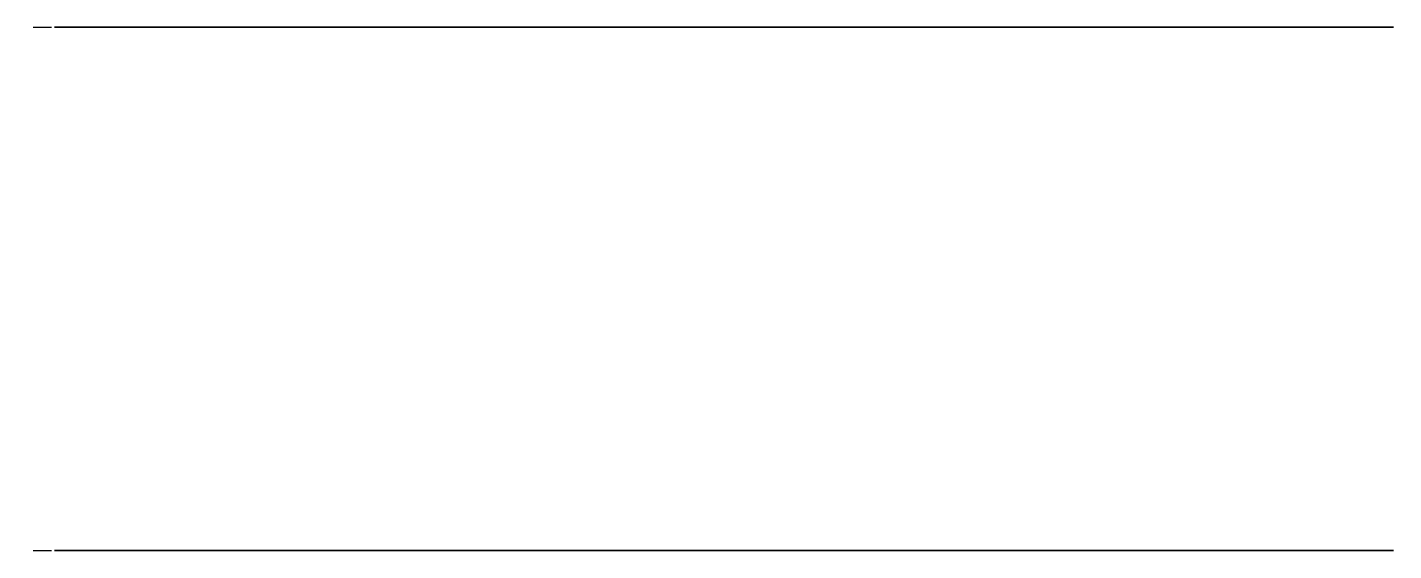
# Model space of a CAD drawing. Header units: metres. Extents: x -19 to 182, y -9 to 258.
# Drawn here: x 130.5 to 181.8, y 100.3 to 119.9 of the extents above; entities that cross this region are included whole.
import ezdxf

# ---------------------------------------------------------------- set-up
doc = ezdxf.new("R2010")
doc.units = ezdxf.units.M
doc.linetypes.add('JIS_02_0.7', pattern=[1.4, 0.7, -0.7])
doc.layers.add('BASE', color=8, linetype='Continuous', lineweight=25)
doc.layers.add('WAVE', color=7, linetype='Continuous', lineweight=35)

msp = doc.modelspace()

# ---------------------------------------------------------------- linework, layer by layer
at = {"layer": 'BASE', "linetype": 'JIS_02_0.7', "lineweight": 25, "flags": 128}
for points in [[(118.146, 119.908), (131.553, 119.908)], [(118.146, 100.261), (131.553, 100.261)]]:
    msp.add_lwpolyline(points, dxfattribs=at)
at = {"layer": 'BASE', "lineweight": 25, "flags": 128}
for points in [[(131.553, 119.908), (181.828, 119.908)], [(131.553, 100.261), (181.828, 100.261)]]:
    msp.add_lwpolyline(points, dxfattribs=at)
at = {"layer": 'WAVE', "lineweight": 35, "flags": 128}
for points in [[(131.553, 119.908), (131.616, 119.908), (131.679, 119.908), (131.742, 119.908), (131.805, 119.908), (131.868, 119.908), (131.931, 119.908), (131.994, 119.908), (132.057, 119.908), (132.119, 119.908), (132.182, 119.908), (132.245, 119.908), (132.308, 119.908), (132.371, 119.908), (132.434, 119.908), (132.497, 119.908), (132.56, 119.908), (132.623, 119.908), (132.686, 119.908), (132.749, 119.908), (132.812, 119.908), (132.875, 119.908), (132.937, 119.908), (133, 119.908), (133.063, 119.908), (133.126, 119.908), (133.189, 119.908), (133.252, 119.908), (133.315, 119.908), (133.378, 119.908), (133.441, 119.908), (133.504, 119.908), (133.567, 119.908), (133.63, 119.908), (133.693, 119.908), (133.755, 119.908), (133.818, 119.908), (133.881, 119.908), (133.944, 119.908), (134.007, 119.908), (134.07, 119.908), (134.133, 119.908), (134.196, 119.908), (134.259, 119.908), (134.322, 119.908), (134.385, 119.908), (134.448, 119.908), (134.511, 119.908), (134.573, 119.908), (134.636, 119.908), (134.699, 119.908), (134.762, 119.908), (134.825, 119.908), (134.888, 119.908), (134.951, 119.908), (135.014, 119.908), (135.077, 119.908), (135.14, 119.908), (135.203, 119.908), (135.266, 119.908), (135.329, 119.908), (135.391, 119.908), (135.454, 119.908), (135.517, 119.908), (135.58, 119.908), (135.643, 119.908), (135.706, 119.908), (135.769, 119.908), (135.832, 119.908), (135.895, 119.908), (135.958, 119.908), (136.021, 119.908), (136.084, 119.908), (136.146, 119.908), (136.209, 119.908), (136.272, 119.908), (136.335, 119.908), (136.398, 119.908), (136.461, 119.908), (136.524, 119.908), (136.587, 119.908), (136.65, 119.908), (136.713, 119.908), (136.776, 119.908), (136.839, 119.908), (136.902, 119.908), (136.964, 119.908), (137.027, 119.908), (137.09, 119.908), (137.153, 119.908), (137.216, 119.908), (137.279, 119.908), (137.342, 119.908), (137.405, 119.908), (137.468, 119.908), (137.531, 119.908), (137.594, 119.908), (137.657, 119.908), (137.72, 119.908), (137.782, 119.908), (137.845, 119.908), (137.908, 119.908), (137.971, 119.908), (138.034, 119.908), (138.097, 119.908), (138.16, 119.908), (138.223, 119.908), (138.286, 119.908), (138.349, 119.908), (138.412, 119.908), (138.475, 119.908), (138.538, 119.908), (138.6, 119.908), (138.663, 119.908), (138.726, 119.908), (138.789, 119.908), (138.852, 119.908), (138.915, 119.908), (138.978, 119.908), (139.041, 119.908), (139.104, 119.908), (139.167, 119.908), (139.23, 119.908), (139.293, 119.908), (139.356, 119.908), (139.418, 119.908), (139.481, 119.908), (139.544, 119.908), (139.607, 119.908), (139.67, 119.908), (139.733, 119.908), (139.796, 119.908), (139.859, 119.908), (139.922, 119.908), (139.985, 119.908), (140.048, 119.908), (140.111, 119.908), (140.174, 119.908), (140.236, 119.908), (140.299, 119.908), (140.362, 119.908), (140.425, 119.908), (140.488, 119.908), (140.551, 119.908), (140.614, 119.908), (140.677, 119.908), (140.74, 119.908), (140.803, 119.908), (140.866, 119.908), (140.929, 119.908), (140.992, 119.908), (141.054, 119.908), (141.117, 119.908), (141.18, 119.908), (141.243, 119.908), (141.306, 119.908), (141.369, 119.908), (141.432, 119.908), (141.495, 119.908), (141.558, 119.908), (141.621, 119.908), (141.684, 119.908), (141.747, 119.908), (141.81, 119.908), (141.872, 119.908), (141.935, 119.908), (141.998, 119.908), (142.061, 119.908), (142.124, 119.908), (142.187, 119.908), (142.25, 119.908), (142.313, 119.908), (142.376, 119.908), (142.439, 119.908), (142.502, 119.908), (142.565, 119.908), (142.628, 119.908), (142.69, 119.908), (142.753, 119.908), (142.816, 119.908), (142.879, 119.908), (142.942, 119.908), (143.005, 119.908), (143.068, 119.908), (143.131, 119.908), (143.194, 119.908), (143.257, 119.908), (143.32, 119.908), (143.383, 119.908), (143.446, 119.908), (143.508, 119.908), (143.571, 119.908), (143.634, 119.908), (143.697, 119.908), (143.76, 119.908), (143.823, 119.908), (143.886, 119.908), (143.949, 119.908), (144.012, 119.908), (144.075, 119.908), (144.138, 119.908), (144.201, 119.908), (144.264, 119.908), (144.326, 119.908), (144.389, 119.908), (144.452, 119.908), (144.515, 119.908), (144.578, 119.908), (144.641, 119.908), (144.704, 119.908), (144.767, 119.908), (144.83, 119.908), (144.893, 119.908), (144.956, 119.908), (145.019, 119.908), (145.081, 119.908), (145.144, 119.908), (145.207, 119.908), (145.27, 119.908), (145.333, 119.908), (145.396, 119.908), (145.459, 119.908), (145.522, 119.908), (145.585, 119.908), (145.648, 119.908), (145.711, 119.908), (145.774, 119.908), (145.837, 119.908), (145.899, 119.908), (145.962, 119.908), (146.025, 119.908), (146.088, 119.908), (146.151, 119.908), (146.214, 119.908), (146.277, 119.908), (146.34, 119.908), (146.403, 119.908), (146.466, 119.908), (146.529, 119.908), (146.592, 119.908), (146.655, 119.908), (146.717, 119.908), (146.78, 119.908), (146.843, 119.908), (146.906, 119.908), (146.969, 119.908), (147.032, 119.908), (147.095, 119.908), (147.158, 119.908), (147.221, 119.908), (147.284, 119.908), (147.347, 119.908), (147.41, 119.908), (147.473, 119.908), (147.535, 119.908), (147.598, 119.908), (147.661, 119.908), (147.724, 119.908), (147.787, 119.908), (147.85, 119.908), (147.913, 119.908), (147.976, 119.908), (148.039, 119.908), (148.102, 119.908), (148.165, 119.908), (148.228, 119.908), (148.291, 119.908), (148.353, 119.908), (148.416, 119.908), (148.479, 119.908), (148.542, 119.908), (148.605, 119.908), (148.668, 119.908), (148.731, 119.908), (148.794, 119.908), (148.857, 119.908), (148.92, 119.908), (148.983, 119.908), (149.046, 119.908), (149.109, 119.908), (149.171, 119.908), (149.234, 119.908), (149.297, 119.908), (149.36, 119.908), (149.423, 119.908), (149.486, 119.908), (149.549, 119.908), (149.612, 119.908), (149.675, 119.908), (149.738, 119.908), (149.801, 119.908), (149.864, 119.908), (149.927, 119.908), (149.989, 119.908), (150.052, 119.908), (150.115, 119.908), (150.178, 119.908), (150.241, 119.908), (150.304, 119.908), (150.367, 119.908), (150.43, 119.908), (150.493, 119.908), (150.556, 119.908), (150.619, 119.908), (150.682, 119.908), (150.745, 119.908), (150.807, 119.908), (150.87, 119.908), (150.933, 119.908), (150.996, 119.908), (151.059, 119.908), (151.122, 119.908), (151.185, 119.908), (151.248, 119.908), (151.311, 119.908), (151.374, 119.908), (151.437, 119.908), (151.5, 119.908), (151.563, 119.908), (151.625, 119.908), (151.688, 119.908), (151.751, 119.908), (151.814, 119.908), (151.877, 119.908), (151.94, 119.908), (152.003, 119.908), (152.066, 119.908), (152.129, 119.908), (152.192, 119.908), (152.255, 119.908), (152.318, 119.908), (152.381, 119.908), (152.443, 119.908), (152.506, 119.908), (152.569, 119.908), (152.632, 119.908), (152.695, 119.908), (152.758, 119.908), (152.821, 119.908), (152.884, 119.908), (152.947, 119.908), (153.01, 119.908), (153.073, 119.908), (153.136, 119.908), (153.199, 119.908), (153.261, 119.908), (153.324, 119.908), (153.387, 119.908), (153.45, 119.908), (153.513, 119.908), (153.576, 119.908), (153.639, 119.908), (153.702, 119.908), (153.765, 119.908), (153.828, 119.908), (153.891, 119.908), (153.954, 119.908), (154.016, 119.908), (154.079, 119.908), (154.142, 119.908), (154.205, 119.908), (154.268, 119.908), (154.331, 119.908), (154.394, 119.908), (154.457, 119.908), (154.52, 119.908), (154.583, 119.908), (154.646, 119.908), (154.709, 119.908), (154.772, 119.908), (154.834, 119.908), (154.897, 119.908), (154.96, 119.908), (155.023, 119.908), (155.086, 119.908), (155.149, 119.908), (155.212, 119.908), (155.275, 119.908), (155.338, 119.908), (155.401, 119.908), (155.464, 119.908), (155.527, 119.908), (155.59, 119.908), (155.652, 119.908), (155.715, 119.908), (155.778, 119.908), (155.841, 119.908), (155.904, 119.908), (155.967, 119.908), (156.03, 119.908), (156.093, 119.908), (156.156, 119.908), (156.219, 119.908), (156.282, 119.908), (156.345, 119.908), (156.408, 119.908), (156.47, 119.908), (156.533, 119.908), (156.596, 119.908), (156.659, 119.908), (156.722, 119.908), (156.785, 119.908), (156.848, 119.908), (156.911, 119.908), (156.974, 119.908), (157.037, 119.908), (157.1, 119.908), (157.163, 119.908), (157.226, 119.908), (157.288, 119.908), (157.351, 119.908), (157.414, 119.908), (157.477, 119.908), (157.54, 119.908), (157.603, 119.908), (157.666, 119.908), (157.729, 119.908), (157.792, 119.908), (157.855, 119.908), (157.918, 119.908), (157.981, 119.908), (158.044, 119.908), (158.106, 119.908), (158.169, 119.908), (158.232, 119.908), (158.295, 119.908), (158.358, 119.908), (158.421, 119.908), (158.484, 119.908), (158.547, 119.908), (158.61, 119.908), (158.673, 119.908), (158.736, 119.908), (158.799, 119.908), (158.862, 119.908), (158.924, 119.908), (158.987, 119.908), (159.05, 119.908), (159.113, 119.908), (159.176, 119.908), (159.239, 119.908), (159.302, 119.908), (159.365, 119.908), (159.428, 119.908), (159.491, 119.908), (159.554, 119.908), (159.617, 119.908), (159.68, 119.908), (159.742, 119.908), (159.805, 119.908), (159.868, 119.908), (159.931, 119.908), (159.994, 119.908), (160.057, 119.908), (160.12, 119.908), (160.183, 119.908), (160.246, 119.908), (160.309, 119.908), (160.372, 119.908), (160.435, 119.908), (160.498, 119.908), (160.56, 119.908), (160.623, 119.908), (160.686, 119.908), (160.749, 119.908), (160.812, 119.908), (160.875, 119.908), (160.938, 119.908), (161.001, 119.908), (161.064, 119.908), (161.127, 119.908), (161.19, 119.908), (161.253, 119.908), (161.316, 119.908), (161.378, 119.908), (161.441, 119.908), (161.504, 119.908), (161.567, 119.908), (161.63, 119.908), (161.693, 119.908), (161.756, 119.908), (161.819, 119.908), (161.882, 119.908), (161.945, 119.908), (162.008, 119.908), (162.071, 119.908), (162.133, 119.908), (162.196, 119.908), (162.259, 119.908), (162.322, 119.908), (162.385, 119.908), (162.448, 119.908), (162.511, 119.908), (162.574, 119.908), (162.637, 119.908), (162.7, 119.908), (162.763, 119.908), (162.826, 119.908), (162.889, 119.908), (162.951, 119.908), (163.014, 119.908), (163.077, 119.908), (163.14, 119.908), (163.203, 119.908), (163.266, 119.908), (163.329, 119.908), (163.392, 119.908), (163.455, 119.908), (163.518, 119.908), (163.581, 119.908), (163.644, 119.908), (163.707, 119.908), (163.769, 119.908), (163.832, 119.908), (163.895, 119.908), (163.958, 119.908), (164.021, 119.908), (164.084, 119.908), (164.147, 119.908), (164.21, 119.908), (164.273, 119.908), (164.336, 119.908), (164.399, 119.908), (164.462, 119.908), (164.525, 119.908), (164.587, 119.908), (164.65, 119.908), (164.713, 119.908), (164.776, 119.908), (164.839, 119.908), (164.902, 119.908), (164.965, 119.908), (165.028, 119.908), (165.091, 119.908), (165.154, 119.908), (165.217, 119.908), (165.28, 119.908), (165.343, 119.908), (165.405, 119.908), (165.468, 119.908), (165.531, 119.908), (165.594, 119.908), (165.657, 119.908), (165.72, 119.908), (165.783, 119.908), (165.846, 119.908), (165.909, 119.908), (165.972, 119.908), (166.035, 119.908), (166.098, 119.908), (166.161, 119.908), (166.223, 119.908), (166.286, 119.908), (166.349, 119.908), (166.412, 119.908), (166.475, 119.908), (166.538, 119.908), (166.601, 119.908), (166.664, 119.908), (166.727, 119.908), (166.79, 119.908), (166.853, 119.908), (166.916, 119.908), (166.979, 119.908), (167.041, 119.908), (167.104, 119.908), (167.167, 119.908), (167.23, 119.908), (167.293, 119.908), (167.356, 119.908), (167.419, 119.908), (167.482, 119.908), (167.545, 119.908), (167.608, 119.908), (167.671, 119.908), (167.734, 119.908), (167.797, 119.908), (167.859, 119.908), (167.922, 119.908), (167.985, 119.908), (168.048, 119.908), (168.111, 119.908), (168.174, 119.908), (168.237, 119.908), (168.3, 119.908), (168.363, 119.908), (168.426, 119.908), (168.489, 119.908), (168.552, 119.908), (168.615, 119.908), (168.677, 119.908), (168.74, 119.908), (168.803, 119.908), (168.866, 119.908), (168.929, 119.908), (168.992, 119.908), (169.055, 119.908), (169.118, 119.908), (169.181, 119.908), (169.244, 119.908), (169.307, 119.908), (169.37, 119.908), (169.433, 119.908), (169.495, 119.908), (169.558, 119.908), (169.621, 119.908), (169.684, 119.908), (169.747, 119.908), (169.81, 119.908), (169.873, 119.908), (169.936, 119.908), (169.999, 119.908), (170.062, 119.908), (170.125, 119.908), (170.188, 119.908), (170.251, 119.908), (170.313, 119.908), (170.376, 119.908), (170.439, 119.908), (170.502, 119.908), (170.565, 119.908), (170.628, 119.908), (170.691, 119.908), (170.754, 119.908), (170.817, 119.908), (170.88, 119.908), (170.943, 119.908), (171.006, 119.908), (171.068, 119.908), (171.131, 119.908), (171.194, 119.908), (171.257, 119.908), (171.32, 119.908), (171.383, 119.908), (171.446, 119.908), (171.509, 119.908), (171.572, 119.908), (171.635, 119.908), (171.698, 119.908), (171.761, 119.908), (171.824, 119.908), (171.886, 119.908), (171.949, 119.908), (172.012, 119.908), (172.075, 119.908), (172.138, 119.908), (172.201, 119.908), (172.264, 119.908), (172.327, 119.908), (172.39, 119.908), (172.453, 119.908), (172.516, 119.908), (172.579, 119.908), (172.642, 119.908), (172.704, 119.908), (172.767, 119.908), (172.83, 119.908), (172.893, 119.908), (172.956, 119.908), (173.019, 119.908), (173.082, 119.908), (173.145, 119.908), (173.208, 119.908), (173.271, 119.908), (173.334, 119.908), (173.397, 119.908), (173.46, 119.908), (173.522, 119.908), (173.585, 119.908), (173.648, 119.908), (173.711, 119.908), (173.774, 119.908), (173.837, 119.908), (173.9, 119.908), (173.963, 119.908), (174.026, 119.908), (174.089, 119.908), (174.152, 119.908), (174.215, 119.908), (174.278, 119.908), (174.34, 119.908), (174.403, 119.908), (174.466, 119.908), (174.529, 119.908), (174.592, 119.908), (174.655, 119.908), (174.718, 119.908), (174.781, 119.908), (174.844, 119.908), (174.907, 119.908), (174.97, 119.908), (175.033, 119.908), (175.096, 119.908), (175.158, 119.908), (175.221, 119.908), (175.284, 119.908), (175.347, 119.908), (175.41, 119.908), (175.473, 119.908), (175.536, 119.908), (175.599, 119.908), (175.662, 119.908), (175.725, 119.908), (175.788, 119.908), (175.851, 119.908), (175.914, 119.908), (175.976, 119.908), (176.039, 119.908), (176.102, 119.908), (176.165, 119.908), (176.228, 119.908), (176.291, 119.908), (176.354, 119.908), (176.417, 119.908), (176.48, 119.908), (176.543, 119.908), (176.606, 119.908), (176.669, 119.908), (176.732, 119.908), (176.794, 119.908), (176.857, 119.908), (176.92, 119.908), (176.983, 119.908), (177.046, 119.908), (177.109, 119.908), (177.172, 119.908), (177.235, 119.908), (177.298, 119.908), (177.361, 119.908), (177.424, 119.908), (177.487, 119.908), (177.55, 119.908), (177.612, 119.908), (177.675, 119.908), (177.738, 119.908), (177.801, 119.908), (177.864, 119.908), (177.927, 119.908), (177.99, 119.908), (178.053, 119.908), (178.116, 119.908), (178.179, 119.908), (178.242, 119.908), (178.305, 119.908), (178.368, 119.908), (178.43, 119.908), (178.493, 119.908), (178.556, 119.908), (178.619, 119.908), (178.682, 119.908), (178.745, 119.908), (178.808, 119.908), (178.871, 119.908), (178.934, 119.908), (178.997, 119.908), (179.06, 119.908), (179.123, 119.908), (179.186, 119.908), (179.248, 119.908), (179.311, 119.908), (179.374, 119.908), (179.437, 119.908), (179.5, 119.908), (179.563, 119.908), (179.626, 119.908), (179.689, 119.908), (179.752, 119.908), (179.815, 119.908), (179.878, 119.908), (179.941, 119.908), (180.003, 119.908), (180.066, 119.908), (180.129, 119.908), (180.192, 119.908), (180.255, 119.908), (180.318, 119.908), (180.381, 119.908), (180.444, 119.908), (180.507, 119.908), (180.57, 119.908), (180.633, 119.908), (180.696, 119.908), (180.759, 119.908), (180.821, 119.908), (180.884, 119.908), (180.947, 119.908), (181.01, 119.908), (181.073, 119.908), (181.136, 119.908), (181.199, 119.908), (181.262, 119.908), (181.325, 119.908), (181.388, 119.908), (181.451, 119.908), (181.514, 119.908), (181.577, 119.908), (181.639, 119.908), (181.702, 119.908), (181.765, 119.908), (181.828, 119.908)], [(131.553, 100.261), (131.616, 100.261), (131.679, 100.261), (131.742, 100.261), (131.805, 100.261), (131.868, 100.261), (131.931, 100.261), (131.994, 100.261), (132.057, 100.261), (132.119, 100.261), (132.182, 100.261), (132.245, 100.261), (132.308, 100.261), (132.371, 100.261), (132.434, 100.261), (132.497, 100.261), (132.56, 100.261), (132.623, 100.261), (132.686, 100.261), (132.749, 100.261), (132.812, 100.261), (132.875, 100.261), (132.937, 100.261), (133, 100.261), (133.063, 100.261), (133.126, 100.261), (133.189, 100.261), (133.252, 100.261), (133.315, 100.261), (133.378, 100.261), (133.441, 100.261), (133.504, 100.261), (133.567, 100.261), (133.63, 100.261), (133.693, 100.261), (133.755, 100.261), (133.818, 100.261), (133.881, 100.261), (133.944, 100.261), (134.007, 100.261), (134.07, 100.261), (134.133, 100.261), (134.196, 100.261), (134.259, 100.261), (134.322, 100.261), (134.385, 100.261), (134.448, 100.261), (134.511, 100.261), (134.573, 100.261), (134.636, 100.261), (134.699, 100.261), (134.762, 100.261), (134.825, 100.261), (134.888, 100.261), (134.951, 100.261), (135.014, 100.261), (135.077, 100.261), (135.14, 100.261), (135.203, 100.261), (135.266, 100.261), (135.329, 100.261), (135.391, 100.261), (135.454, 100.261), (135.517, 100.261), (135.58, 100.261), (135.643, 100.261), (135.706, 100.261), (135.769, 100.261), (135.832, 100.261), (135.895, 100.261), (135.958, 100.261), (136.021, 100.261), (136.084, 100.261), (136.146, 100.261), (136.209, 100.261), (136.272, 100.261), (136.335, 100.261), (136.398, 100.261), (136.461, 100.261), (136.524, 100.261), (136.587, 100.261), (136.65, 100.261), (136.713, 100.261), (136.776, 100.261), (136.839, 100.261), (136.902, 100.261), (136.964, 100.261), (137.027, 100.261), (137.09, 100.261), (137.153, 100.261), (137.216, 100.261), (137.279, 100.261), (137.342, 100.261), (137.405, 100.261), (137.468, 100.261), (137.531, 100.261), (137.594, 100.261), (137.657, 100.261), (137.72, 100.261), (137.782, 100.261), (137.845, 100.261), (137.908, 100.261), (137.971, 100.261), (138.034, 100.261), (138.097, 100.261), (138.16, 100.261), (138.223, 100.261), (138.286, 100.261), (138.349, 100.261), (138.412, 100.261), (138.475, 100.261), (138.538, 100.261), (138.6, 100.261), (138.663, 100.261), (138.726, 100.261), (138.789, 100.261), (138.852, 100.261), (138.915, 100.261), (138.978, 100.261), (139.041, 100.261), (139.104, 100.261), (139.167, 100.261), (139.23, 100.261), (139.293, 100.261), (139.356, 100.261), (139.418, 100.261), (139.481, 100.261), (139.544, 100.261), (139.607, 100.261), (139.67, 100.261), (139.733, 100.261), (139.796, 100.261), (139.859, 100.261), (139.922, 100.261), (139.985, 100.261), (140.048, 100.261), (140.111, 100.261), (140.174, 100.261), (140.236, 100.261), (140.299, 100.261), (140.362, 100.261), (140.425, 100.261), (140.488, 100.261), (140.551, 100.261), (140.614, 100.261), (140.677, 100.261), (140.74, 100.261), (140.803, 100.261), (140.866, 100.261), (140.929, 100.261), (140.992, 100.261), (141.054, 100.261), (141.117, 100.261), (141.18, 100.261), (141.243, 100.261), (141.306, 100.261), (141.369, 100.261), (141.432, 100.261), (141.495, 100.261), (141.558, 100.261), (141.621, 100.261), (141.684, 100.261), (141.747, 100.261), (141.81, 100.261), (141.872, 100.261), (141.935, 100.261), (141.998, 100.261), (142.061, 100.261), (142.124, 100.261), (142.187, 100.261), (142.25, 100.261), (142.313, 100.261), (142.376, 100.261), (142.439, 100.261), (142.502, 100.261), (142.565, 100.261), (142.628, 100.261), (142.69, 100.261), (142.753, 100.261), (142.816, 100.261), (142.879, 100.261), (142.942, 100.261), (143.005, 100.261), (143.068, 100.261), (143.131, 100.261), (143.194, 100.261), (143.257, 100.261), (143.32, 100.261), (143.383, 100.261), (143.446, 100.261), (143.508, 100.261), (143.571, 100.261), (143.634, 100.261), (143.697, 100.261), (143.76, 100.261), (143.823, 100.261), (143.886, 100.261), (143.949, 100.261), (144.012, 100.261), (144.075, 100.261), (144.138, 100.261), (144.201, 100.261), (144.264, 100.261), (144.326, 100.261), (144.389, 100.261), (144.452, 100.261), (144.515, 100.261), (144.578, 100.261), (144.641, 100.261), (144.704, 100.261), (144.767, 100.261), (144.83, 100.261), (144.893, 100.261), (144.956, 100.261), (145.019, 100.261), (145.081, 100.261), (145.144, 100.261), (145.207, 100.261), (145.27, 100.261), (145.333, 100.261), (145.396, 100.261), (145.459, 100.261), (145.522, 100.261), (145.585, 100.261), (145.648, 100.261), (145.711, 100.261), (145.774, 100.261), (145.837, 100.261), (145.899, 100.261), (145.962, 100.261), (146.025, 100.261), (146.088, 100.261), (146.151, 100.261), (146.214, 100.261), (146.277, 100.261), (146.34, 100.261), (146.403, 100.261), (146.466, 100.261), (146.529, 100.261), (146.592, 100.261), (146.655, 100.261), (146.717, 100.261), (146.78, 100.261), (146.843, 100.261), (146.906, 100.261), (146.969, 100.261), (147.032, 100.261), (147.095, 100.261), (147.158, 100.261), (147.221, 100.261), (147.284, 100.261), (147.347, 100.261), (147.41, 100.261), (147.473, 100.261), (147.535, 100.261), (147.598, 100.261), (147.661, 100.261), (147.724, 100.261), (147.787, 100.261), (147.85, 100.261), (147.913, 100.261), (147.976, 100.261), (148.039, 100.261), (148.102, 100.261), (148.165, 100.261), (148.228, 100.261), (148.291, 100.261), (148.353, 100.261), (148.416, 100.261), (148.479, 100.261), (148.542, 100.261), (148.605, 100.261), (148.668, 100.261), (148.731, 100.261), (148.794, 100.261), (148.857, 100.261), (148.92, 100.261), (148.983, 100.261), (149.046, 100.261), (149.109, 100.261), (149.171, 100.261), (149.234, 100.261), (149.297, 100.261), (149.36, 100.261), (149.423, 100.261), (149.486, 100.261), (149.549, 100.261), (149.612, 100.261), (149.675, 100.261), (149.738, 100.261), (149.801, 100.261), (149.864, 100.261), (149.927, 100.261), (149.989, 100.261), (150.052, 100.261), (150.115, 100.261), (150.178, 100.261), (150.241, 100.261), (150.304, 100.261), (150.367, 100.261), (150.43, 100.261), (150.493, 100.261), (150.556, 100.261), (150.619, 100.261), (150.682, 100.261), (150.745, 100.261), (150.807, 100.261), (150.87, 100.261), (150.933, 100.261), (150.996, 100.261), (151.059, 100.261), (151.122, 100.261), (151.185, 100.261), (151.248, 100.261), (151.311, 100.261), (151.374, 100.261), (151.437, 100.261), (151.5, 100.261), (151.563, 100.261), (151.625, 100.261), (151.688, 100.261), (151.751, 100.261), (151.814, 100.261), (151.877, 100.261), (151.94, 100.261), (152.003, 100.261), (152.066, 100.261), (152.129, 100.261), (152.192, 100.261), (152.255, 100.261), (152.318, 100.261), (152.381, 100.261), (152.443, 100.261), (152.506, 100.261), (152.569, 100.261), (152.632, 100.261), (152.695, 100.261), (152.758, 100.261), (152.821, 100.261), (152.884, 100.261), (152.947, 100.261), (153.01, 100.261), (153.073, 100.261), (153.136, 100.261), (153.199, 100.261), (153.261, 100.261), (153.324, 100.261), (153.387, 100.261), (153.45, 100.261), (153.513, 100.261), (153.576, 100.261), (153.639, 100.261), (153.702, 100.261), (153.765, 100.261), (153.828, 100.261), (153.891, 100.261), (153.954, 100.261), (154.016, 100.261), (154.079, 100.261), (154.142, 100.261), (154.205, 100.261), (154.268, 100.261), (154.331, 100.261), (154.394, 100.261), (154.457, 100.261), (154.52, 100.261), (154.583, 100.261), (154.646, 100.261), (154.709, 100.261), (154.772, 100.261), (154.834, 100.261), (154.897, 100.261), (154.96, 100.261), (155.023, 100.261), (155.086, 100.261), (155.149, 100.261), (155.212, 100.261), (155.275, 100.261), (155.338, 100.261), (155.401, 100.261), (155.464, 100.261), (155.527, 100.261), (155.59, 100.261), (155.652, 100.261), (155.715, 100.261), (155.778, 100.261), (155.841, 100.261), (155.904, 100.261), (155.967, 100.261), (156.03, 100.261), (156.093, 100.261), (156.156, 100.261), (156.219, 100.261), (156.282, 100.261), (156.345, 100.261), (156.408, 100.261), (156.47, 100.261), (156.533, 100.261), (156.596, 100.261), (156.659, 100.261), (156.722, 100.261), (156.785, 100.261), (156.848, 100.261), (156.911, 100.261), (156.974, 100.261), (157.037, 100.261), (157.1, 100.261), (157.163, 100.261), (157.226, 100.261), (157.288, 100.261), (157.351, 100.261), (157.414, 100.261), (157.477, 100.261), (157.54, 100.261), (157.603, 100.261), (157.666, 100.261), (157.729, 100.261), (157.792, 100.261), (157.855, 100.261), (157.918, 100.261), (157.981, 100.261), (158.044, 100.261), (158.106, 100.261), (158.169, 100.261), (158.232, 100.261), (158.295, 100.261), (158.358, 100.261), (158.421, 100.261), (158.484, 100.261), (158.547, 100.261), (158.61, 100.261), (158.673, 100.261), (158.736, 100.261), (158.799, 100.261), (158.862, 100.261), (158.924, 100.261), (158.987, 100.261), (159.05, 100.261), (159.113, 100.261), (159.176, 100.261), (159.239, 100.261), (159.302, 100.261), (159.365, 100.261), (159.428, 100.261), (159.491, 100.261), (159.554, 100.261), (159.617, 100.261), (159.68, 100.261), (159.742, 100.261), (159.805, 100.261), (159.868, 100.261), (159.931, 100.261), (159.994, 100.261), (160.057, 100.261), (160.12, 100.261), (160.183, 100.261), (160.246, 100.261), (160.309, 100.261), (160.372, 100.261), (160.435, 100.261), (160.498, 100.261), (160.56, 100.261), (160.623, 100.261), (160.686, 100.261), (160.749, 100.261), (160.812, 100.261), (160.875, 100.261), (160.938, 100.261), (161.001, 100.261), (161.064, 100.261), (161.127, 100.261), (161.19, 100.261), (161.253, 100.261), (161.316, 100.261), (161.378, 100.261), (161.441, 100.261), (161.504, 100.261), (161.567, 100.261), (161.63, 100.261), (161.693, 100.261), (161.756, 100.261), (161.819, 100.261), (161.882, 100.261), (161.945, 100.261), (162.008, 100.261), (162.071, 100.261), (162.133, 100.261), (162.196, 100.261), (162.259, 100.261), (162.322, 100.261), (162.385, 100.261), (162.448, 100.261), (162.511, 100.261), (162.574, 100.261), (162.637, 100.261), (162.7, 100.261), (162.763, 100.261), (162.826, 100.261), (162.889, 100.261), (162.951, 100.261), (163.014, 100.261), (163.077, 100.261), (163.14, 100.261), (163.203, 100.261), (163.266, 100.261), (163.329, 100.261), (163.392, 100.261), (163.455, 100.261), (163.518, 100.261), (163.581, 100.261), (163.644, 100.261), (163.707, 100.261), (163.769, 100.261), (163.832, 100.261), (163.895, 100.261), (163.958, 100.261), (164.021, 100.261), (164.084, 100.261), (164.147, 100.261), (164.21, 100.261), (164.273, 100.261), (164.336, 100.261), (164.399, 100.261), (164.462, 100.261), (164.525, 100.261), (164.587, 100.261), (164.65, 100.261), (164.713, 100.261), (164.776, 100.261), (164.839, 100.261), (164.902, 100.261), (164.965, 100.261), (165.028, 100.261), (165.091, 100.261), (165.154, 100.261), (165.217, 100.261), (165.28, 100.261), (165.343, 100.261), (165.405, 100.261), (165.468, 100.261), (165.531, 100.261), (165.594, 100.261), (165.657, 100.261), (165.72, 100.261), (165.783, 100.261), (165.846, 100.261), (165.909, 100.261), (165.972, 100.261), (166.035, 100.261), (166.098, 100.261), (166.161, 100.261), (166.223, 100.261), (166.286, 100.261), (166.349, 100.261), (166.412, 100.261), (166.475, 100.261), (166.538, 100.261), (166.601, 100.261), (166.664, 100.261), (166.727, 100.261), (166.79, 100.261), (166.853, 100.261), (166.916, 100.261), (166.979, 100.261), (167.041, 100.261), (167.104, 100.261), (167.167, 100.261), (167.23, 100.261), (167.293, 100.261), (167.356, 100.261), (167.419, 100.261), (167.482, 100.261), (167.545, 100.261), (167.608, 100.261), (167.671, 100.261), (167.734, 100.261), (167.797, 100.261), (167.859, 100.261), (167.922, 100.261), (167.985, 100.261), (168.048, 100.261), (168.111, 100.261), (168.174, 100.261), (168.237, 100.261), (168.3, 100.261), (168.363, 100.261), (168.426, 100.261), (168.489, 100.261), (168.552, 100.261), (168.615, 100.261), (168.677, 100.261), (168.74, 100.261), (168.803, 100.261), (168.866, 100.261), (168.929, 100.261), (168.992, 100.261), (169.055, 100.261), (169.118, 100.261), (169.181, 100.261), (169.244, 100.261), (169.307, 100.261), (169.37, 100.261), (169.433, 100.261), (169.495, 100.261), (169.558, 100.261), (169.621, 100.261), (169.684, 100.261), (169.747, 100.261), (169.81, 100.261), (169.873, 100.261), (169.936, 100.261), (169.999, 100.261), (170.062, 100.261), (170.125, 100.261), (170.188, 100.261), (170.251, 100.261), (170.313, 100.261), (170.376, 100.261), (170.439, 100.261), (170.502, 100.261), (170.565, 100.261), (170.628, 100.261), (170.691, 100.261), (170.754, 100.261), (170.817, 100.261), (170.88, 100.261), (170.943, 100.261), (171.006, 100.261), (171.068, 100.261), (171.131, 100.261), (171.194, 100.261), (171.257, 100.261), (171.32, 100.261), (171.383, 100.261), (171.446, 100.261), (171.509, 100.261), (171.572, 100.261), (171.635, 100.261), (171.698, 100.261), (171.761, 100.261), (171.824, 100.261), (171.886, 100.261), (171.949, 100.261), (172.012, 100.261), (172.075, 100.261), (172.138, 100.261), (172.201, 100.261), (172.264, 100.261), (172.327, 100.261), (172.39, 100.261), (172.453, 100.261), (172.516, 100.261), (172.579, 100.261), (172.642, 100.261), (172.704, 100.261), (172.767, 100.261), (172.83, 100.261), (172.893, 100.261), (172.956, 100.261), (173.019, 100.261), (173.082, 100.261), (173.145, 100.261), (173.208, 100.261), (173.271, 100.261), (173.334, 100.261), (173.397, 100.261), (173.46, 100.261), (173.522, 100.261), (173.585, 100.261), (173.648, 100.261), (173.711, 100.261), (173.774, 100.261), (173.837, 100.261), (173.9, 100.261), (173.963, 100.261), (174.026, 100.261), (174.089, 100.261), (174.152, 100.261), (174.215, 100.261), (174.278, 100.261), (174.34, 100.261), (174.403, 100.261), (174.466, 100.261), (174.529, 100.261), (174.592, 100.261), (174.655, 100.261), (174.718, 100.261), (174.781, 100.261), (174.844, 100.261), (174.907, 100.261), (174.97, 100.261), (175.033, 100.261), (175.096, 100.261), (175.158, 100.261), (175.221, 100.261), (175.284, 100.261), (175.347, 100.261), (175.41, 100.261), (175.473, 100.261), (175.536, 100.261), (175.599, 100.261), (175.662, 100.261), (175.725, 100.261), (175.788, 100.261), (175.851, 100.261), (175.914, 100.261), (175.976, 100.261), (176.039, 100.261), (176.102, 100.261), (176.165, 100.261), (176.228, 100.261), (176.291, 100.261), (176.354, 100.261), (176.417, 100.261), (176.48, 100.261), (176.543, 100.261), (176.606, 100.261), (176.669, 100.261), (176.732, 100.261), (176.794, 100.261), (176.857, 100.261), (176.92, 100.261), (176.983, 100.261), (177.046, 100.261), (177.109, 100.261), (177.172, 100.261), (177.235, 100.261), (177.298, 100.261), (177.361, 100.261), (177.424, 100.261), (177.487, 100.261), (177.55, 100.261), (177.612, 100.261), (177.675, 100.261), (177.738, 100.261), (177.801, 100.261), (177.864, 100.261), (177.927, 100.261), (177.99, 100.261), (178.053, 100.261), (178.116, 100.261), (178.179, 100.261), (178.242, 100.261), (178.305, 100.261), (178.368, 100.261), (178.43, 100.261), (178.493, 100.261), (178.556, 100.261), (178.619, 100.261), (178.682, 100.261), (178.745, 100.261), (178.808, 100.261), (178.871, 100.261), (178.934, 100.261), (178.997, 100.261), (179.06, 100.261), (179.123, 100.261), (179.186, 100.261), (179.248, 100.261), (179.311, 100.261), (179.374, 100.261), (179.437, 100.261), (179.5, 100.261), (179.563, 100.261), (179.626, 100.261), (179.689, 100.261), (179.752, 100.261), (179.815, 100.261), (179.878, 100.261), (179.941, 100.261), (180.003, 100.261), (180.066, 100.261), (180.129, 100.261), (180.192, 100.261), (180.255, 100.261), (180.318, 100.261), (180.381, 100.261), (180.444, 100.261), (180.507, 100.261), (180.57, 100.261), (180.633, 100.261), (180.696, 100.261), (180.759, 100.261), (180.821, 100.261), (180.884, 100.261), (180.947, 100.261), (181.01, 100.261), (181.073, 100.261), (181.136, 100.261), (181.199, 100.261), (181.262, 100.261), (181.325, 100.261), (181.388, 100.261), (181.451, 100.261), (181.514, 100.261), (181.577, 100.261), (181.639, 100.261), (181.702, 100.261), (181.765, 100.261), (181.828, 100.261)]]:
    msp.add_lwpolyline(points, dxfattribs=at)

doc.saveas('drawing.dxf')
